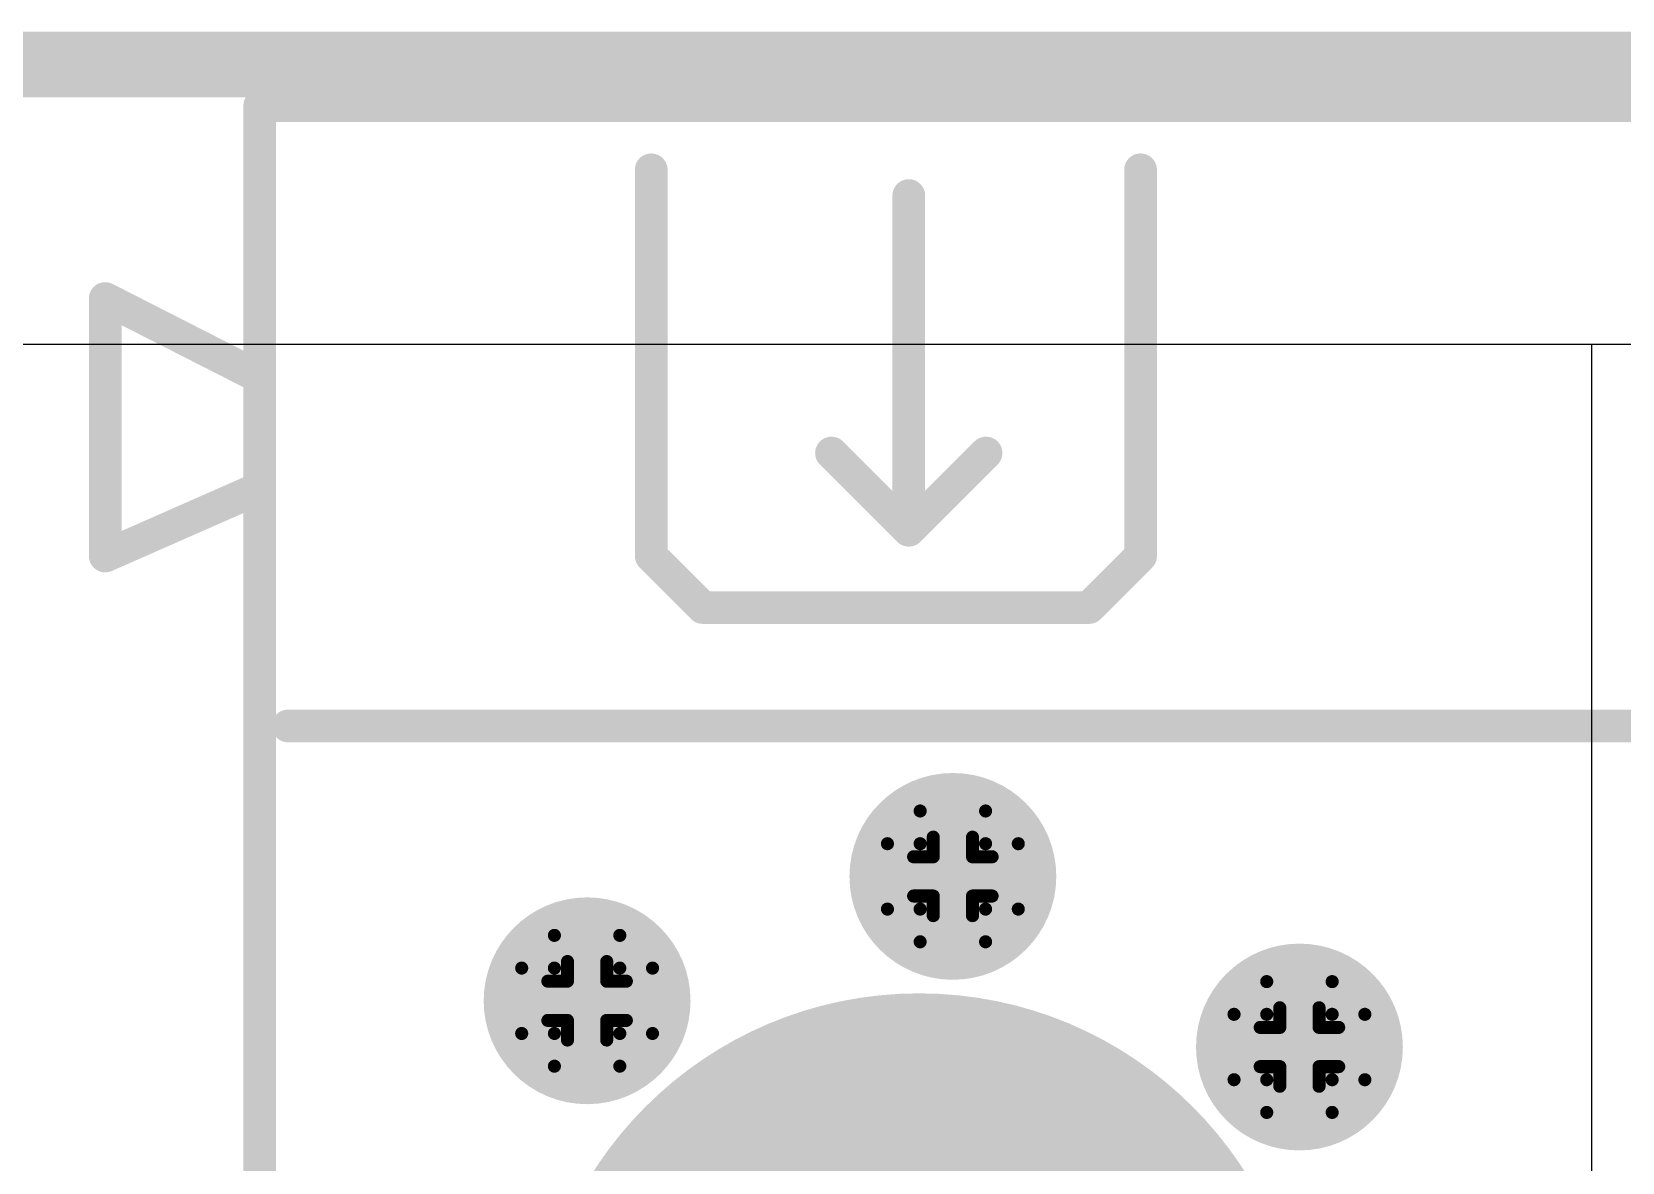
# Model space of a CAD drawing. Header units: inches. Extents: x -5 to 5258, y -4 to 5281.
# Drawn here: x 51.08 to 57.26, y 101.75 to 106.14 of the extents above; entities that cross this region are included whole.
import ezdxf

# ---------------------------------------------------------------- set-up
doc = ezdxf.new("R2010")
doc.units = ezdxf.units.IN
for name, color, linetype in [('Board Outline', 216, 'Continuous'), ('Bottom Layer', 5, 'Continuous'), ('Bottom Solder', 6, 'Continuous'), ('Drill Drawing', 1, 'Continuous'), ('Multi-Layer', 9, 'Continuous'), ('Top Layer', 1, 'Continuous'), ('Top Overlay', 2, 'Continuous'), ('Top Solder', 216, 'Continuous'), ('Via Holes', 16, 'Continuous')]:
    doc.layers.add(name, color=color, linetype=linetype)

# ---------------------------------------------------------------- blocks, each defined once
blk = doc.blocks.new('DB128L_5_08_2P_OG_S_115')
at = {"layer": 'Bottom Layer'}
h = blk.add_hatch(color=5, dxfattribs=at)
edge = h.paths.add_edge_path()
edge.add_arc((-2.54, 0), 1.4, 0, 360)
at = {"layer": 'Bottom Solder'}
h = blk.add_hatch(color=6, dxfattribs=at)
edge = h.paths.add_edge_path()
edge.add_arc((-2.54, 0), 1.5016, 0, 360)
at = {"layer": 'Multi-Layer'}
h = blk.add_hatch(color=9, dxfattribs=at)
edge = h.paths.add_edge_path()
edge.add_arc((-2.54, 0), 1.4, 0, 360)
at = {"layer": 'Top Layer'}
h = blk.add_hatch(color=1, dxfattribs=at)
edge = h.paths.add_edge_path()
edge.add_arc((-2.54, 0), 1.4, 0, 360)
at = {"layer": 'Top Solder'}
h = blk.add_hatch(color=216, dxfattribs=at)
edge = h.paths.add_edge_path()
edge.add_arc((-2.54, 0), 1.5016, 0, 360)
at = {"layer": 'Top Overlay'}
for points in [[(-5.1, 4.9492, 0.127, 0.127, 0), (5.1, 4.9492, 0.127, 0.127, 0)], [(-5.1, -5.1, 0.127, 0.127, 0), (-5.1, 4.9492, 0.127, 0.127, 0)], [(-3.58, 3.2, 0.127, 0.127, 0), (-3.58, 4.7, 0.127, 0.127, 0)], [(-1.68, 3.2, 0.127, 0.127, 0), (-1.68, 4.7, 0.127, 0.127, 0)], [(-2.58, 3.3, 0.127, 0.127, 0), (-2.58, 4.6, 0.127, 0.127, 0)], [(-5.7, 3.2, 0.127, 0.127, 0), (-5.7, 4.2, 0.127, 0.127, 0)], [(-5.7, 4.2, 0.127, 0.127, 0), (-5.1, 3.8943, 0.127, 0.127, 0)], [(-2.88, 3.6, 0.127, 0.127, 0), (-2.58, 3.3, 0.127, 0.127, 0)], [(-2.58, 3.3, 0.127, 0.127, 0), (-2.28, 3.6, 0.127, 0.127, 0)], [(-5.7, 3.2, 0.127, 0.127, 0), (-5.1, 3.4642, 0.127, 0.127, 0)], [(-3.58, 3.2, 0.127, 0.127, 0), (-3.38, 3, 0.127, 0.127, 0)], [(-1.88, 3, 0.127, 0.127, 0), (-1.68, 3.2, 0.127, 0.127, 0)], [(-3.38, 3, 0.127, 0.127, 0), (-3.28, 3, 0.127, 0.127, 0)], [(-3.28, 3, 0.127, 0.127, 0), (-1.88, 3, 0.127, 0.127, 0)], [(-4.99, 2.54, 0.127, 0.127, 0), (4.99, 2.54, 0.127, 0.127, 0)]]:
    blk.add_lwpolyline(points, format="xyseb", dxfattribs=at)
for points in [[(-5.1318, 4.9492, 0.0635, 0.0635, 1), (-5.0683, 4.9492, 0.0635, 0.0635, 1)], [(-5.1318, 4.9492, 0.0635, 0.0635, 1), (-5.0683, 4.9492, 0.0635, 0.0635, 1)], [(-3.6117, 4.7, 0.0635, 0.0635, 1), (-3.5482, 4.7, 0.0635, 0.0635, 1)], [(-1.7118, 4.7, 0.0635, 0.0635, 1), (-1.6483, 4.7, 0.0635, 0.0635, 1)], [(-2.6117, 4.6, 0.0635, 0.0635, 1), (-2.5482, 4.6, 0.0635, 0.0635, 1)], [(-5.7318, 4.2, 0.0635, 0.0635, 1), (-5.6683, 4.2, 0.0635, 0.0635, 1)], [(-5.7318, 4.2, 0.0635, 0.0635, 1), (-5.6683, 4.2, 0.0635, 0.0635, 1)], [(-5.1318, 3.8943, 0.0635, 0.0635, 1), (-5.0683, 3.8943, 0.0635, 0.0635, 1)], [(-2.9118, 3.6, 0.0635, 0.0635, 1), (-2.8483, 3.6, 0.0635, 0.0635, 1)], [(-2.3117, 3.6, 0.0635, 0.0635, 1), (-2.2482, 3.6, 0.0635, 0.0635, 1)], [(-5.1318, 3.4642, 0.0635, 0.0635, 1), (-5.0683, 3.4642, 0.0635, 0.0635, 1)], [(-2.6117, 3.3, 0.0635, 0.0635, 1), (-2.5482, 3.3, 0.0635, 0.0635, 1)], [(-2.6117, 3.3, 0.0635, 0.0635, 1), (-2.5482, 3.3, 0.0635, 0.0635, 1)], [(-2.6117, 3.3, 0.0635, 0.0635, 1), (-2.5482, 3.3, 0.0635, 0.0635, 1)], [(-5.7318, 3.2, 0.0635, 0.0635, 1), (-5.6683, 3.2, 0.0635, 0.0635, 1)], [(-5.7318, 3.2, 0.0635, 0.0635, 1), (-5.6683, 3.2, 0.0635, 0.0635, 1)], [(-3.6117, 3.2, 0.0635, 0.0635, 1), (-3.5482, 3.2, 0.0635, 0.0635, 1)], [(-3.6117, 3.2, 0.0635, 0.0635, 1), (-3.5482, 3.2, 0.0635, 0.0635, 1)], [(-1.7118, 3.2, 0.0635, 0.0635, 1), (-1.6483, 3.2, 0.0635, 0.0635, 1)], [(-1.7118, 3.2, 0.0635, 0.0635, 1), (-1.6483, 3.2, 0.0635, 0.0635, 1)], [(-3.4118, 3, 0.0635, 0.0635, 1), (-3.3483, 3, 0.0635, 0.0635, 1)], [(-3.4118, 3, 0.0635, 0.0635, 1), (-3.3483, 3, 0.0635, 0.0635, 1)], [(-3.3117, 3, 0.0635, 0.0635, 1), (-3.2482, 3, 0.0635, 0.0635, 1)], [(-3.3117, 3, 0.0635, 0.0635, 1), (-3.2482, 3, 0.0635, 0.0635, 1)], [(-1.9118, 3, 0.0635, 0.0635, 1), (-1.8483, 3, 0.0635, 0.0635, 1)], [(-1.9118, 3, 0.0635, 0.0635, 1), (-1.8483, 3, 0.0635, 0.0635, 1)], [(-5.0218, 2.54, 0.0635, 0.0635, 1), (-4.9583, 2.54, 0.0635, 0.0635, 1)]]:
    blk.add_lwpolyline(points, format="xyseb", close=True, dxfattribs=at)

msp = doc.modelspace()

# ---------------------------------------------------------------- hatches: boundary and pattern name
at = {"layer": 'Bottom Layer'}
h = msp.add_hatch(color=5, dxfattribs=at)
edge = h.paths.add_edge_path()
edge.add_arc((54.6605, 102.8562), 0.3, 0, 360)
h = msp.add_hatch(color=5, dxfattribs=at)
edge = h.paths.add_edge_path()
edge.add_arc((53.2403, 102.3731), 0.3, 0, 360)
h = msp.add_hatch(color=5, dxfattribs=at)
edge = h.paths.add_edge_path()
edge.add_arc((56.0062, 102.1935), 0.3, 0, 360)
at = {"layer": 'Bottom Solder'}
h = msp.add_hatch(color=6, dxfattribs=at)
edge = h.paths.add_edge_path()
edge.add_arc((54.6605, 102.8562), 0.4016, 0, 360)
h = msp.add_hatch(color=6, dxfattribs=at)
edge = h.paths.add_edge_path()
edge.add_arc((53.2403, 102.3731), 0.4016, 0, 360)
h = msp.add_hatch(color=6, dxfattribs=at)
edge = h.paths.add_edge_path()
edge.add_arc((56.0062, 102.1935), 0.4016, 0, 360)
at = {"layer": 'Top Layer'}
h = msp.add_hatch(color=1, dxfattribs=at)
edge = h.paths.add_edge_path()
edge.add_arc((54.6605, 102.8562), 0.3, 0, 360)
h = msp.add_hatch(color=1, dxfattribs=at)
edge = h.paths.add_edge_path()
edge.add_arc((53.2403, 102.3731), 0.3, 0, 360)
h = msp.add_hatch(color=1, dxfattribs=at)
edge = h.paths.add_edge_path()
edge.add_arc((56.0062, 102.1935), 0.3, 0, 360)
at = {"layer": 'Top Solder'}
h = msp.add_hatch(color=216, dxfattribs=at)
edge = h.paths.add_edge_path()
edge.add_arc((54.6605, 102.8562), 0.4016, 0, 360)
h = msp.add_hatch(color=216, dxfattribs=at)
edge = h.paths.add_edge_path()
edge.add_arc((53.2403, 102.3731), 0.4016, 0, 360)
h = msp.add_hatch(color=216, dxfattribs=at)
edge = h.paths.add_edge_path()
edge.add_arc((56.0062, 102.1935), 0.4016, 0, 360)
at = {"layer": 'Via Holes'}
h = msp.add_hatch(color=7, dxfattribs=at)
edge = h.paths.add_edge_path()
edge.add_arc((54.6605, 102.8562), 0.15, 0, 360)
h = msp.add_hatch(color=7, dxfattribs=at)
edge = h.paths.add_edge_path()
edge.add_arc((53.2403, 102.3731), 0.15, 0, 360)
h = msp.add_hatch(color=7, dxfattribs=at)
edge = h.paths.add_edge_path()
edge.add_arc((56.0062, 102.1935), 0.15, 0, 360)

# ---------------------------------------------------------------- linework, layer by layer
at = {"layer": 'Board Outline'}
msp.add_lwpolyline([(-4.0094, 106.0093, 0.254, 0.254, 0), (75.9907, 106.0093, 0.254, 0.254, 0)], format="xyseb", dxfattribs=at)
at = {"layer": 'Bottom Layer'}
msp.add_line((1.0278, 104.9237), (70.9217, 104.9237), dxfattribs=at)
at = {"layer": 'Drill Drawing'}
for points in [[(54.5335, 102.9832, 0.0508, 0.0508, 0), (54.5335, 103.1102, 0.0508, 0.0508, 0)], [(54.5335, 103.1102, 0.0508, 0.0508, 0), (54.7875, 103.1102, 0.0508, 0.0508, 0)], [(54.7875, 102.9832, 0.0508, 0.0508, 0), (54.7875, 103.1102, 0.0508, 0.0508, 0)], [(54.4065, 102.7292, 0.0508, 0.0508, 0), (54.4065, 102.9832, 0.0508, 0.0508, 0)], [(54.4065, 102.9832, 0.0508, 0.0508, 0), (54.5335, 102.9832, 0.0508, 0.0508, 0)], [(54.5843, 102.9324, 0.0508, 0.0508, 0), (54.5843, 103.0086, 0.0508, 0.0508, 0)], [(54.5843, 103.0086, 0.0508, 0.0508, 0), (54.7367, 103.0086, 0.0508, 0.0508, 0)], [(54.7367, 102.9324, 0.0508, 0.0508, 0), (54.7367, 103.0086, 0.0508, 0.0508, 0)], [(54.7875, 102.9832, 0.0508, 0.0508, 0), (54.9145, 102.9832, 0.0508, 0.0508, 0)], [(54.9145, 102.7292, 0.0508, 0.0508, 0), (54.9145, 102.9832, 0.0508, 0.0508, 0)], [(54.5081, 102.78, 0.0508, 0.0508, 0), (54.5081, 102.9324, 0.0508, 0.0508, 0)], [(54.5081, 102.9324, 0.0508, 0.0508, 0), (54.5843, 102.9324, 0.0508, 0.0508, 0)], [(54.7367, 102.9324, 0.0508, 0.0508, 0), (54.8129, 102.9324, 0.0508, 0.0508, 0)], [(54.8129, 102.78, 0.0508, 0.0508, 0), (54.8129, 102.9324, 0.0508, 0.0508, 0)], [(54.5081, 102.78, 0.0508, 0.0508, 0), (54.5843, 102.78, 0.0508, 0.0508, 0)], [(54.5843, 102.7038, 0.0508, 0.0508, 0), (54.5843, 102.78, 0.0508, 0.0508, 0)], [(54.7367, 102.78, 0.0508, 0.0508, 0), (54.8129, 102.78, 0.0508, 0.0508, 0)], [(54.7367, 102.7038, 0.0508, 0.0508, 0), (54.7367, 102.78, 0.0508, 0.0508, 0)], [(54.4065, 102.7292, 0.0508, 0.0508, 0), (54.5335, 102.7292, 0.0508, 0.0508, 0)], [(54.5335, 102.6022, 0.0508, 0.0508, 0), (54.5335, 102.7292, 0.0508, 0.0508, 0)], [(54.5843, 102.7038, 0.0508, 0.0508, 0), (54.7367, 102.7038, 0.0508, 0.0508, 0)], [(54.7875, 102.7292, 0.0508, 0.0508, 0), (54.9145, 102.7292, 0.0508, 0.0508, 0)], [(54.7875, 102.6022, 0.0508, 0.0508, 0), (54.7875, 102.7292, 0.0508, 0.0508, 0)], [(53.1133, 102.5001, 0.0508, 0.0508, 0), (53.1133, 102.6271, 0.0508, 0.0508, 0)], [(53.1133, 102.6271, 0.0508, 0.0508, 0), (53.3673, 102.6271, 0.0508, 0.0508, 0)], [(53.3673, 102.5001, 0.0508, 0.0508, 0), (53.3673, 102.6271, 0.0508, 0.0508, 0)], [(54.5335, 102.6022, 0.0508, 0.0508, 0), (54.7875, 102.6022, 0.0508, 0.0508, 0)], [(52.9863, 102.2461, 0.0508, 0.0508, 0), (52.9863, 102.5001, 0.0508, 0.0508, 0)], [(52.9863, 102.5001, 0.0508, 0.0508, 0), (53.1133, 102.5001, 0.0508, 0.0508, 0)], [(53.1641, 102.4493, 0.0508, 0.0508, 0), (53.1641, 102.5255, 0.0508, 0.0508, 0)], [(53.1641, 102.5255, 0.0508, 0.0508, 0), (53.3165, 102.5255, 0.0508, 0.0508, 0)], [(53.3165, 102.4493, 0.0508, 0.0508, 0), (53.3165, 102.5255, 0.0508, 0.0508, 0)], [(53.3673, 102.5001, 0.0508, 0.0508, 0), (53.4943, 102.5001, 0.0508, 0.0508, 0)], [(53.4943, 102.2461, 0.0508, 0.0508, 0), (53.4943, 102.5001, 0.0508, 0.0508, 0)], [(53.0879, 102.2969, 0.0508, 0.0508, 0), (53.0879, 102.4493, 0.0508, 0.0508, 0)], [(53.0879, 102.4493, 0.0508, 0.0508, 0), (53.1641, 102.4493, 0.0508, 0.0508, 0)], [(53.3165, 102.4493, 0.0508, 0.0508, 0), (53.3927, 102.4493, 0.0508, 0.0508, 0)], [(53.3927, 102.2969, 0.0508, 0.0508, 0), (53.3927, 102.4493, 0.0508, 0.0508, 0)], [(55.8792, 102.3205, 0.0508, 0.0508, 0), (55.8792, 102.4475, 0.0508, 0.0508, 0)], [(55.8792, 102.4475, 0.0508, 0.0508, 0), (56.1332, 102.4475, 0.0508, 0.0508, 0)], [(56.1332, 102.3205, 0.0508, 0.0508, 0), (56.1332, 102.4475, 0.0508, 0.0508, 0)], [(55.7522, 102.0665, 0.0508, 0.0508, 0), (55.7522, 102.3205, 0.0508, 0.0508, 0)], [(55.7522, 102.3205, 0.0508, 0.0508, 0), (55.8792, 102.3205, 0.0508, 0.0508, 0)], [(55.93, 102.2697, 0.0508, 0.0508, 0), (55.93, 102.3459, 0.0508, 0.0508, 0)], [(55.93, 102.3459, 0.0508, 0.0508, 0), (56.0824, 102.3459, 0.0508, 0.0508, 0)], [(56.0824, 102.2697, 0.0508, 0.0508, 0), (56.0824, 102.3459, 0.0508, 0.0508, 0)], [(56.1332, 102.3205, 0.0508, 0.0508, 0), (56.2602, 102.3205, 0.0508, 0.0508, 0)], [(56.2602, 102.0665, 0.0508, 0.0508, 0), (56.2602, 102.3205, 0.0508, 0.0508, 0)], [(52.9863, 102.2461, 0.0508, 0.0508, 0), (53.1133, 102.2461, 0.0508, 0.0508, 0)], [(53.0879, 102.2969, 0.0508, 0.0508, 0), (53.1641, 102.2969, 0.0508, 0.0508, 0)], [(53.1133, 102.1191, 0.0508, 0.0508, 0), (53.1133, 102.2461, 0.0508, 0.0508, 0)], [(53.1641, 102.2207, 0.0508, 0.0508, 0), (53.1641, 102.2969, 0.0508, 0.0508, 0)], [(53.3165, 102.2969, 0.0508, 0.0508, 0), (53.3927, 102.2969, 0.0508, 0.0508, 0)], [(53.3165, 102.2207, 0.0508, 0.0508, 0), (53.3165, 102.2969, 0.0508, 0.0508, 0)], [(53.3673, 102.2461, 0.0508, 0.0508, 0), (53.4943, 102.2461, 0.0508, 0.0508, 0)], [(53.3673, 102.1191, 0.0508, 0.0508, 0), (53.3673, 102.2461, 0.0508, 0.0508, 0)], [(55.8538, 102.1173, 0.0508, 0.0508, 0), (55.8538, 102.2697, 0.0508, 0.0508, 0)], [(55.8538, 102.2697, 0.0508, 0.0508, 0), (55.93, 102.2697, 0.0508, 0.0508, 0)], [(56.0824, 102.2697, 0.0508, 0.0508, 0), (56.1586, 102.2697, 0.0508, 0.0508, 0)], [(56.1586, 102.1173, 0.0508, 0.0508, 0), (56.1586, 102.2697, 0.0508, 0.0508, 0)], [(53.1641, 102.2207, 0.0508, 0.0508, 0), (53.3165, 102.2207, 0.0508, 0.0508, 0)], [(53.1133, 102.1191, 0.0508, 0.0508, 0), (53.3673, 102.1191, 0.0508, 0.0508, 0)], [(55.8538, 102.1173, 0.0508, 0.0508, 0), (55.93, 102.1173, 0.0508, 0.0508, 0)], [(55.93, 102.0411, 0.0508, 0.0508, 0), (55.93, 102.1173, 0.0508, 0.0508, 0)], [(56.0824, 102.1173, 0.0508, 0.0508, 0), (56.1586, 102.1173, 0.0508, 0.0508, 0)], [(56.0824, 102.0411, 0.0508, 0.0508, 0), (56.0824, 102.1173, 0.0508, 0.0508, 0)], [(55.7522, 102.0665, 0.0508, 0.0508, 0), (55.8792, 102.0665, 0.0508, 0.0508, 0)], [(55.8792, 101.9395, 0.0508, 0.0508, 0), (55.8792, 102.0665, 0.0508, 0.0508, 0)], [(56.1332, 102.0665, 0.0508, 0.0508, 0), (56.2602, 102.0665, 0.0508, 0.0508, 0)], [(56.1332, 101.9395, 0.0508, 0.0508, 0), (56.1332, 102.0665, 0.0508, 0.0508, 0)], [(55.93, 102.0411, 0.0508, 0.0508, 0), (56.0824, 102.0411, 0.0508, 0.0508, 0)], [(55.8792, 101.9395, 0.0508, 0.0508, 0), (56.1332, 101.9395, 0.0508, 0.0508, 0)]]:
    msp.add_lwpolyline(points, format="xyseb", dxfattribs=at)
for points in [[(54.5208, 103.1102, 0.0254, 0.0254, 1), (54.5462, 103.1102, 0.0254, 0.0254, 1)], [(54.5208, 103.1102, 0.0254, 0.0254, 1), (54.5462, 103.1102, 0.0254, 0.0254, 1)], [(54.7748, 103.1102, 0.0254, 0.0254, 1), (54.8002, 103.1102, 0.0254, 0.0254, 1)], [(54.7748, 103.1102, 0.0254, 0.0254, 1), (54.8002, 103.1102, 0.0254, 0.0254, 1)], [(54.3938, 102.9832, 0.0254, 0.0254, 1), (54.4192, 102.9832, 0.0254, 0.0254, 1)], [(54.3938, 102.9832, 0.0254, 0.0254, 1), (54.4192, 102.9832, 0.0254, 0.0254, 1)], [(54.5208, 102.9832, 0.0254, 0.0254, 1), (54.5462, 102.9832, 0.0254, 0.0254, 1)], [(54.5208, 102.9832, 0.0254, 0.0254, 1), (54.5462, 102.9832, 0.0254, 0.0254, 1)], [(54.5716, 103.0086, 0.0254, 0.0254, 1), (54.597, 103.0086, 0.0254, 0.0254, 1)], [(54.5716, 103.0086, 0.0254, 0.0254, 1), (54.597, 103.0086, 0.0254, 0.0254, 1)], [(54.724, 103.0086, 0.0254, 0.0254, 1), (54.7494, 103.0086, 0.0254, 0.0254, 1)], [(54.724, 103.0086, 0.0254, 0.0254, 1), (54.7494, 103.0086, 0.0254, 0.0254, 1)], [(54.7748, 102.9832, 0.0254, 0.0254, 1), (54.8002, 102.9832, 0.0254, 0.0254, 1)], [(54.7748, 102.9832, 0.0254, 0.0254, 1), (54.8002, 102.9832, 0.0254, 0.0254, 1)], [(54.9018, 102.9832, 0.0254, 0.0254, 1), (54.9272, 102.9832, 0.0254, 0.0254, 1)], [(54.9018, 102.9832, 0.0254, 0.0254, 1), (54.9272, 102.9832, 0.0254, 0.0254, 1)], [(54.4954, 102.9324, 0.0254, 0.0254, 1), (54.5208, 102.9324, 0.0254, 0.0254, 1)], [(54.4954, 102.9324, 0.0254, 0.0254, 1), (54.5208, 102.9324, 0.0254, 0.0254, 1)], [(54.5716, 102.9324, 0.0254, 0.0254, 1), (54.597, 102.9324, 0.0254, 0.0254, 1)], [(54.5716, 102.9324, 0.0254, 0.0254, 1), (54.597, 102.9324, 0.0254, 0.0254, 1)], [(54.724, 102.9324, 0.0254, 0.0254, 1), (54.7494, 102.9324, 0.0254, 0.0254, 1)], [(54.724, 102.9324, 0.0254, 0.0254, 1), (54.7494, 102.9324, 0.0254, 0.0254, 1)], [(54.8002, 102.9324, 0.0254, 0.0254, 1), (54.8256, 102.9324, 0.0254, 0.0254, 1)], [(54.8002, 102.9324, 0.0254, 0.0254, 1), (54.8256, 102.9324, 0.0254, 0.0254, 1)], [(54.4954, 102.78, 0.0254, 0.0254, 1), (54.5208, 102.78, 0.0254, 0.0254, 1)], [(54.4954, 102.78, 0.0254, 0.0254, 1), (54.5208, 102.78, 0.0254, 0.0254, 1)], [(54.5716, 102.78, 0.0254, 0.0254, 1), (54.597, 102.78, 0.0254, 0.0254, 1)], [(54.5716, 102.78, 0.0254, 0.0254, 1), (54.597, 102.78, 0.0254, 0.0254, 1)], [(54.724, 102.78, 0.0254, 0.0254, 1), (54.7494, 102.78, 0.0254, 0.0254, 1)], [(54.724, 102.78, 0.0254, 0.0254, 1), (54.7494, 102.78, 0.0254, 0.0254, 1)], [(54.8002, 102.78, 0.0254, 0.0254, 1), (54.8256, 102.78, 0.0254, 0.0254, 1)], [(54.8002, 102.78, 0.0254, 0.0254, 1), (54.8256, 102.78, 0.0254, 0.0254, 1)], [(54.3938, 102.7292, 0.0254, 0.0254, 1), (54.4192, 102.7292, 0.0254, 0.0254, 1)], [(54.3938, 102.7292, 0.0254, 0.0254, 1), (54.4192, 102.7292, 0.0254, 0.0254, 1)], [(54.5208, 102.7292, 0.0254, 0.0254, 1), (54.5462, 102.7292, 0.0254, 0.0254, 1)], [(54.5208, 102.7292, 0.0254, 0.0254, 1), (54.5462, 102.7292, 0.0254, 0.0254, 1)], [(54.5716, 102.7038, 0.0254, 0.0254, 1), (54.597, 102.7038, 0.0254, 0.0254, 1)], [(54.5716, 102.7038, 0.0254, 0.0254, 1), (54.597, 102.7038, 0.0254, 0.0254, 1)], [(54.724, 102.7038, 0.0254, 0.0254, 1), (54.7494, 102.7038, 0.0254, 0.0254, 1)], [(54.724, 102.7038, 0.0254, 0.0254, 1), (54.7494, 102.7038, 0.0254, 0.0254, 1)], [(54.7748, 102.7292, 0.0254, 0.0254, 1), (54.8002, 102.7292, 0.0254, 0.0254, 1)], [(54.7748, 102.7292, 0.0254, 0.0254, 1), (54.8002, 102.7292, 0.0254, 0.0254, 1)], [(54.9018, 102.7292, 0.0254, 0.0254, 1), (54.9272, 102.7292, 0.0254, 0.0254, 1)], [(54.9018, 102.7292, 0.0254, 0.0254, 1), (54.9272, 102.7292, 0.0254, 0.0254, 1)], [(53.1006, 102.6271, 0.0254, 0.0254, 1), (53.126, 102.6271, 0.0254, 0.0254, 1)], [(53.1006, 102.6271, 0.0254, 0.0254, 1), (53.126, 102.6271, 0.0254, 0.0254, 1)], [(53.3546, 102.6271, 0.0254, 0.0254, 1), (53.38, 102.6271, 0.0254, 0.0254, 1)], [(53.3546, 102.6271, 0.0254, 0.0254, 1), (53.38, 102.6271, 0.0254, 0.0254, 1)], [(54.5208, 102.6022, 0.0254, 0.0254, 1), (54.5462, 102.6022, 0.0254, 0.0254, 1)], [(54.5208, 102.6022, 0.0254, 0.0254, 1), (54.5462, 102.6022, 0.0254, 0.0254, 1)], [(54.7748, 102.6022, 0.0254, 0.0254, 1), (54.8002, 102.6022, 0.0254, 0.0254, 1)], [(54.7748, 102.6022, 0.0254, 0.0254, 1), (54.8002, 102.6022, 0.0254, 0.0254, 1)], [(52.9736, 102.5001, 0.0254, 0.0254, 1), (52.999, 102.5001, 0.0254, 0.0254, 1)], [(52.9736, 102.5001, 0.0254, 0.0254, 1), (52.999, 102.5001, 0.0254, 0.0254, 1)], [(53.1006, 102.5001, 0.0254, 0.0254, 1), (53.126, 102.5001, 0.0254, 0.0254, 1)], [(53.1006, 102.5001, 0.0254, 0.0254, 1), (53.126, 102.5001, 0.0254, 0.0254, 1)], [(53.1514, 102.5255, 0.0254, 0.0254, 1), (53.1768, 102.5255, 0.0254, 0.0254, 1)], [(53.1514, 102.5255, 0.0254, 0.0254, 1), (53.1768, 102.5255, 0.0254, 0.0254, 1)], [(53.3038, 102.5255, 0.0254, 0.0254, 1), (53.3292, 102.5255, 0.0254, 0.0254, 1)], [(53.3038, 102.5255, 0.0254, 0.0254, 1), (53.3292, 102.5255, 0.0254, 0.0254, 1)], [(53.3546, 102.5001, 0.0254, 0.0254, 1), (53.38, 102.5001, 0.0254, 0.0254, 1)], [(53.3546, 102.5001, 0.0254, 0.0254, 1), (53.38, 102.5001, 0.0254, 0.0254, 1)], [(53.4816, 102.5001, 0.0254, 0.0254, 1), (53.507, 102.5001, 0.0254, 0.0254, 1)], [(53.4816, 102.5001, 0.0254, 0.0254, 1), (53.507, 102.5001, 0.0254, 0.0254, 1)], [(53.0752, 102.4493, 0.0254, 0.0254, 1), (53.1006, 102.4493, 0.0254, 0.0254, 1)], [(53.0752, 102.4493, 0.0254, 0.0254, 1), (53.1006, 102.4493, 0.0254, 0.0254, 1)], [(53.1514, 102.4493, 0.0254, 0.0254, 1), (53.1768, 102.4493, 0.0254, 0.0254, 1)], [(53.1514, 102.4493, 0.0254, 0.0254, 1), (53.1768, 102.4493, 0.0254, 0.0254, 1)], [(53.3038, 102.4493, 0.0254, 0.0254, 1), (53.3292, 102.4493, 0.0254, 0.0254, 1)], [(53.3038, 102.4493, 0.0254, 0.0254, 1), (53.3292, 102.4493, 0.0254, 0.0254, 1)], [(53.38, 102.4493, 0.0254, 0.0254, 1), (53.4054, 102.4493, 0.0254, 0.0254, 1)], [(53.38, 102.4493, 0.0254, 0.0254, 1), (53.4054, 102.4493, 0.0254, 0.0254, 1)], [(55.8665, 102.4475, 0.0254, 0.0254, 1), (55.8919, 102.4475, 0.0254, 0.0254, 1)], [(55.8665, 102.4475, 0.0254, 0.0254, 1), (55.8919, 102.4475, 0.0254, 0.0254, 1)], [(56.1205, 102.4475, 0.0254, 0.0254, 1), (56.1459, 102.4475, 0.0254, 0.0254, 1)], [(56.1205, 102.4475, 0.0254, 0.0254, 1), (56.1459, 102.4475, 0.0254, 0.0254, 1)], [(55.7395, 102.3205, 0.0254, 0.0254, 1), (55.7649, 102.3205, 0.0254, 0.0254, 1)], [(55.7395, 102.3205, 0.0254, 0.0254, 1), (55.7649, 102.3205, 0.0254, 0.0254, 1)], [(55.8665, 102.3205, 0.0254, 0.0254, 1), (55.8919, 102.3205, 0.0254, 0.0254, 1)], [(55.8665, 102.3205, 0.0254, 0.0254, 1), (55.8919, 102.3205, 0.0254, 0.0254, 1)], [(55.9173, 102.3459, 0.0254, 0.0254, 1), (55.9427, 102.3459, 0.0254, 0.0254, 1)], [(55.9173, 102.3459, 0.0254, 0.0254, 1), (55.9427, 102.3459, 0.0254, 0.0254, 1)], [(56.0697, 102.3459, 0.0254, 0.0254, 1), (56.0951, 102.3459, 0.0254, 0.0254, 1)], [(56.0697, 102.3459, 0.0254, 0.0254, 1), (56.0951, 102.3459, 0.0254, 0.0254, 1)], [(56.1205, 102.3205, 0.0254, 0.0254, 1), (56.1459, 102.3205, 0.0254, 0.0254, 1)], [(56.1205, 102.3205, 0.0254, 0.0254, 1), (56.1459, 102.3205, 0.0254, 0.0254, 1)], [(56.2475, 102.3205, 0.0254, 0.0254, 1), (56.2729, 102.3205, 0.0254, 0.0254, 1)], [(56.2475, 102.3205, 0.0254, 0.0254, 1), (56.2729, 102.3205, 0.0254, 0.0254, 1)], [(52.9736, 102.2461, 0.0254, 0.0254, 1), (52.999, 102.2461, 0.0254, 0.0254, 1)], [(52.9736, 102.2461, 0.0254, 0.0254, 1), (52.999, 102.2461, 0.0254, 0.0254, 1)], [(53.0752, 102.2969, 0.0254, 0.0254, 1), (53.1006, 102.2969, 0.0254, 0.0254, 1)], [(53.0752, 102.2969, 0.0254, 0.0254, 1), (53.1006, 102.2969, 0.0254, 0.0254, 1)], [(53.1006, 102.2461, 0.0254, 0.0254, 1), (53.126, 102.2461, 0.0254, 0.0254, 1)], [(53.1006, 102.2461, 0.0254, 0.0254, 1), (53.126, 102.2461, 0.0254, 0.0254, 1)], [(53.1514, 102.2969, 0.0254, 0.0254, 1), (53.1768, 102.2969, 0.0254, 0.0254, 1)], [(53.1514, 102.2969, 0.0254, 0.0254, 1), (53.1768, 102.2969, 0.0254, 0.0254, 1)], [(53.3038, 102.2969, 0.0254, 0.0254, 1), (53.3292, 102.2969, 0.0254, 0.0254, 1)], [(53.3038, 102.2969, 0.0254, 0.0254, 1), (53.3292, 102.2969, 0.0254, 0.0254, 1)], [(53.3546, 102.2461, 0.0254, 0.0254, 1), (53.38, 102.2461, 0.0254, 0.0254, 1)], [(53.3546, 102.2461, 0.0254, 0.0254, 1), (53.38, 102.2461, 0.0254, 0.0254, 1)], [(53.38, 102.2969, 0.0254, 0.0254, 1), (53.4054, 102.2969, 0.0254, 0.0254, 1)], [(53.38, 102.2969, 0.0254, 0.0254, 1), (53.4054, 102.2969, 0.0254, 0.0254, 1)], [(53.4816, 102.2461, 0.0254, 0.0254, 1), (53.507, 102.2461, 0.0254, 0.0254, 1)], [(53.4816, 102.2461, 0.0254, 0.0254, 1), (53.507, 102.2461, 0.0254, 0.0254, 1)], [(55.8411, 102.2697, 0.0254, 0.0254, 1), (55.8665, 102.2697, 0.0254, 0.0254, 1)], [(55.8411, 102.2697, 0.0254, 0.0254, 1), (55.8665, 102.2697, 0.0254, 0.0254, 1)], [(55.9173, 102.2697, 0.0254, 0.0254, 1), (55.9427, 102.2697, 0.0254, 0.0254, 1)], [(55.9173, 102.2697, 0.0254, 0.0254, 1), (55.9427, 102.2697, 0.0254, 0.0254, 1)], [(56.0697, 102.2697, 0.0254, 0.0254, 1), (56.0951, 102.2697, 0.0254, 0.0254, 1)], [(56.0697, 102.2697, 0.0254, 0.0254, 1), (56.0951, 102.2697, 0.0254, 0.0254, 1)], [(56.1459, 102.2697, 0.0254, 0.0254, 1), (56.1713, 102.2697, 0.0254, 0.0254, 1)], [(56.1459, 102.2697, 0.0254, 0.0254, 1), (56.1713, 102.2697, 0.0254, 0.0254, 1)], [(53.1514, 102.2207, 0.0254, 0.0254, 1), (53.1768, 102.2207, 0.0254, 0.0254, 1)], [(53.1514, 102.2207, 0.0254, 0.0254, 1), (53.1768, 102.2207, 0.0254, 0.0254, 1)], [(53.3038, 102.2207, 0.0254, 0.0254, 1), (53.3292, 102.2207, 0.0254, 0.0254, 1)], [(53.3038, 102.2207, 0.0254, 0.0254, 1), (53.3292, 102.2207, 0.0254, 0.0254, 1)], [(53.1006, 102.1191, 0.0254, 0.0254, 1), (53.126, 102.1191, 0.0254, 0.0254, 1)], [(53.1006, 102.1191, 0.0254, 0.0254, 1), (53.126, 102.1191, 0.0254, 0.0254, 1)], [(53.3546, 102.1191, 0.0254, 0.0254, 1), (53.38, 102.1191, 0.0254, 0.0254, 1)], [(53.3546, 102.1191, 0.0254, 0.0254, 1), (53.38, 102.1191, 0.0254, 0.0254, 1)], [(55.8411, 102.1173, 0.0254, 0.0254, 1), (55.8665, 102.1173, 0.0254, 0.0254, 1)], [(55.8411, 102.1173, 0.0254, 0.0254, 1), (55.8665, 102.1173, 0.0254, 0.0254, 1)], [(55.9173, 102.1173, 0.0254, 0.0254, 1), (55.9427, 102.1173, 0.0254, 0.0254, 1)], [(55.9173, 102.1173, 0.0254, 0.0254, 1), (55.9427, 102.1173, 0.0254, 0.0254, 1)], [(56.0697, 102.1173, 0.0254, 0.0254, 1), (56.0951, 102.1173, 0.0254, 0.0254, 1)], [(56.0697, 102.1173, 0.0254, 0.0254, 1), (56.0951, 102.1173, 0.0254, 0.0254, 1)], [(56.1459, 102.1173, 0.0254, 0.0254, 1), (56.1713, 102.1173, 0.0254, 0.0254, 1)], [(56.1459, 102.1173, 0.0254, 0.0254, 1), (56.1713, 102.1173, 0.0254, 0.0254, 1)], [(55.7395, 102.0665, 0.0254, 0.0254, 1), (55.7649, 102.0665, 0.0254, 0.0254, 1)], [(55.7395, 102.0665, 0.0254, 0.0254, 1), (55.7649, 102.0665, 0.0254, 0.0254, 1)], [(55.8665, 102.0665, 0.0254, 0.0254, 1), (55.8919, 102.0665, 0.0254, 0.0254, 1)], [(55.8665, 102.0665, 0.0254, 0.0254, 1), (55.8919, 102.0665, 0.0254, 0.0254, 1)], [(56.1205, 102.0665, 0.0254, 0.0254, 1), (56.1459, 102.0665, 0.0254, 0.0254, 1)], [(56.1205, 102.0665, 0.0254, 0.0254, 1), (56.1459, 102.0665, 0.0254, 0.0254, 1)], [(56.2475, 102.0665, 0.0254, 0.0254, 1), (56.2729, 102.0665, 0.0254, 0.0254, 1)], [(56.2475, 102.0665, 0.0254, 0.0254, 1), (56.2729, 102.0665, 0.0254, 0.0254, 1)], [(55.9173, 102.0411, 0.0254, 0.0254, 1), (55.9427, 102.0411, 0.0254, 0.0254, 1)], [(55.9173, 102.0411, 0.0254, 0.0254, 1), (55.9427, 102.0411, 0.0254, 0.0254, 1)], [(56.0697, 102.0411, 0.0254, 0.0254, 1), (56.0951, 102.0411, 0.0254, 0.0254, 1)], [(56.0697, 102.0411, 0.0254, 0.0254, 1), (56.0951, 102.0411, 0.0254, 0.0254, 1)], [(55.8665, 101.9395, 0.0254, 0.0254, 1), (55.8919, 101.9395, 0.0254, 0.0254, 1)], [(55.8665, 101.9395, 0.0254, 0.0254, 1), (55.8919, 101.9395, 0.0254, 0.0254, 1)], [(56.1205, 101.9395, 0.0254, 0.0254, 1), (56.1459, 101.9395, 0.0254, 0.0254, 1)], [(56.1205, 101.9395, 0.0254, 0.0254, 1), (56.1459, 101.9395, 0.0254, 0.0254, 1)]]:
    msp.add_lwpolyline(points, format="xyseb", close=True, dxfattribs=at)
at = {"layer": 'Top Layer'}
for p, q in [((1.0278, 104.9237), (57.14, 104.9237)), ((57.14, 104.9237), (57.14, 90.5688))]:
    msp.add_line(p, q, dxfattribs=at)

# ---------------------------------------------------------------- block references
msp.add_blockref('DB128L_5_08_2P_OG_S_115', (57.0693, 100.9004))

doc.saveas('drawing.dxf')
